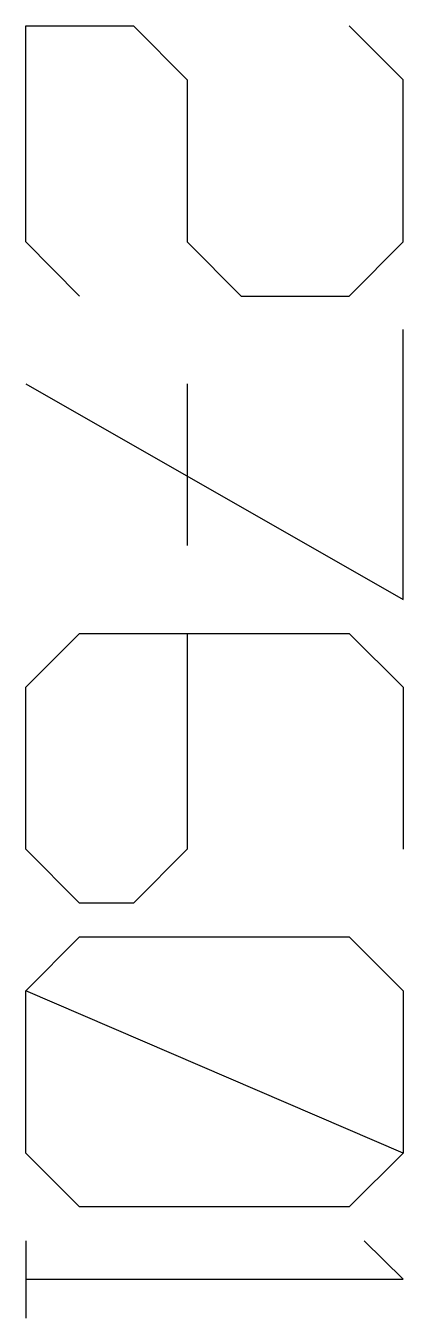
# Model space of a CAD drawing. Extents: x 911.2 to 921.2, y 1830.5 to 1864.7.
import ezdxf

# ---------------------------------------------------------------- set-up
doc = ezdxf.new("R2010")
doc.units = 0

msp = doc.modelspace()

# ---------------------------------------------------------------- linework, layer by layer
for p, q in [((911.17, 1859), (911.17, 1864.72)), ((911.17, 1864.72), (914.02, 1864.72)), ((914.02, 1864.72), (915.45, 1863.29)), ((921.17, 1863.29), (919.74, 1864.72)), ((915.45, 1863.29), (915.45, 1859)), ((921.17, 1859), (921.17, 1863.29)), ((912.59, 1857.57), (911.17, 1859)), ((915.45, 1859), (916.88, 1857.57)), ((919.74, 1857.57), (921.17, 1859)), ((916.88, 1857.57), (919.74, 1857.57)), ((921.17, 1849.54), (921.17, 1856.68)), ((911.17, 1855.25), (921.17, 1849.54)), ((915.45, 1855.25), (915.45, 1850.97)), ((911.17, 1847.22), (912.59, 1848.64)), ((912.59, 1848.64), (919.74, 1848.64)), ((915.45, 1848.64), (915.45, 1842.93)), ((919.74, 1848.64), (921.17, 1847.22)), ((911.17, 1842.93), (911.17, 1847.22)), ((921.17, 1847.22), (921.17, 1842.93)), ((912.59, 1841.5), (911.17, 1842.93)), ((915.45, 1842.93), (914.02, 1841.5)), ((914.02, 1841.5), (912.59, 1841.5)), ((911.17, 1839.18), (912.59, 1840.61)), ((912.59, 1840.61), (919.74, 1840.61)), ((919.74, 1840.61), (921.17, 1839.18)), ((921.17, 1834.89), (911.17, 1839.18)), ((911.17, 1834.89), (911.17, 1839.18)), ((921.17, 1839.18), (921.17, 1834.89)), ((912.59, 1833.47), (911.17, 1834.89)), ((921.17, 1834.89), (919.74, 1833.47)), ((919.74, 1833.47), (912.59, 1833.47)), ((911.17, 1832.57), (911.17, 1830.52)), ((921.17, 1831.55), (920.14, 1832.57)), ((911.17, 1831.55), (921.17, 1831.55))]:
    msp.add_line(p, q)

doc.saveas('drawing.dxf')
